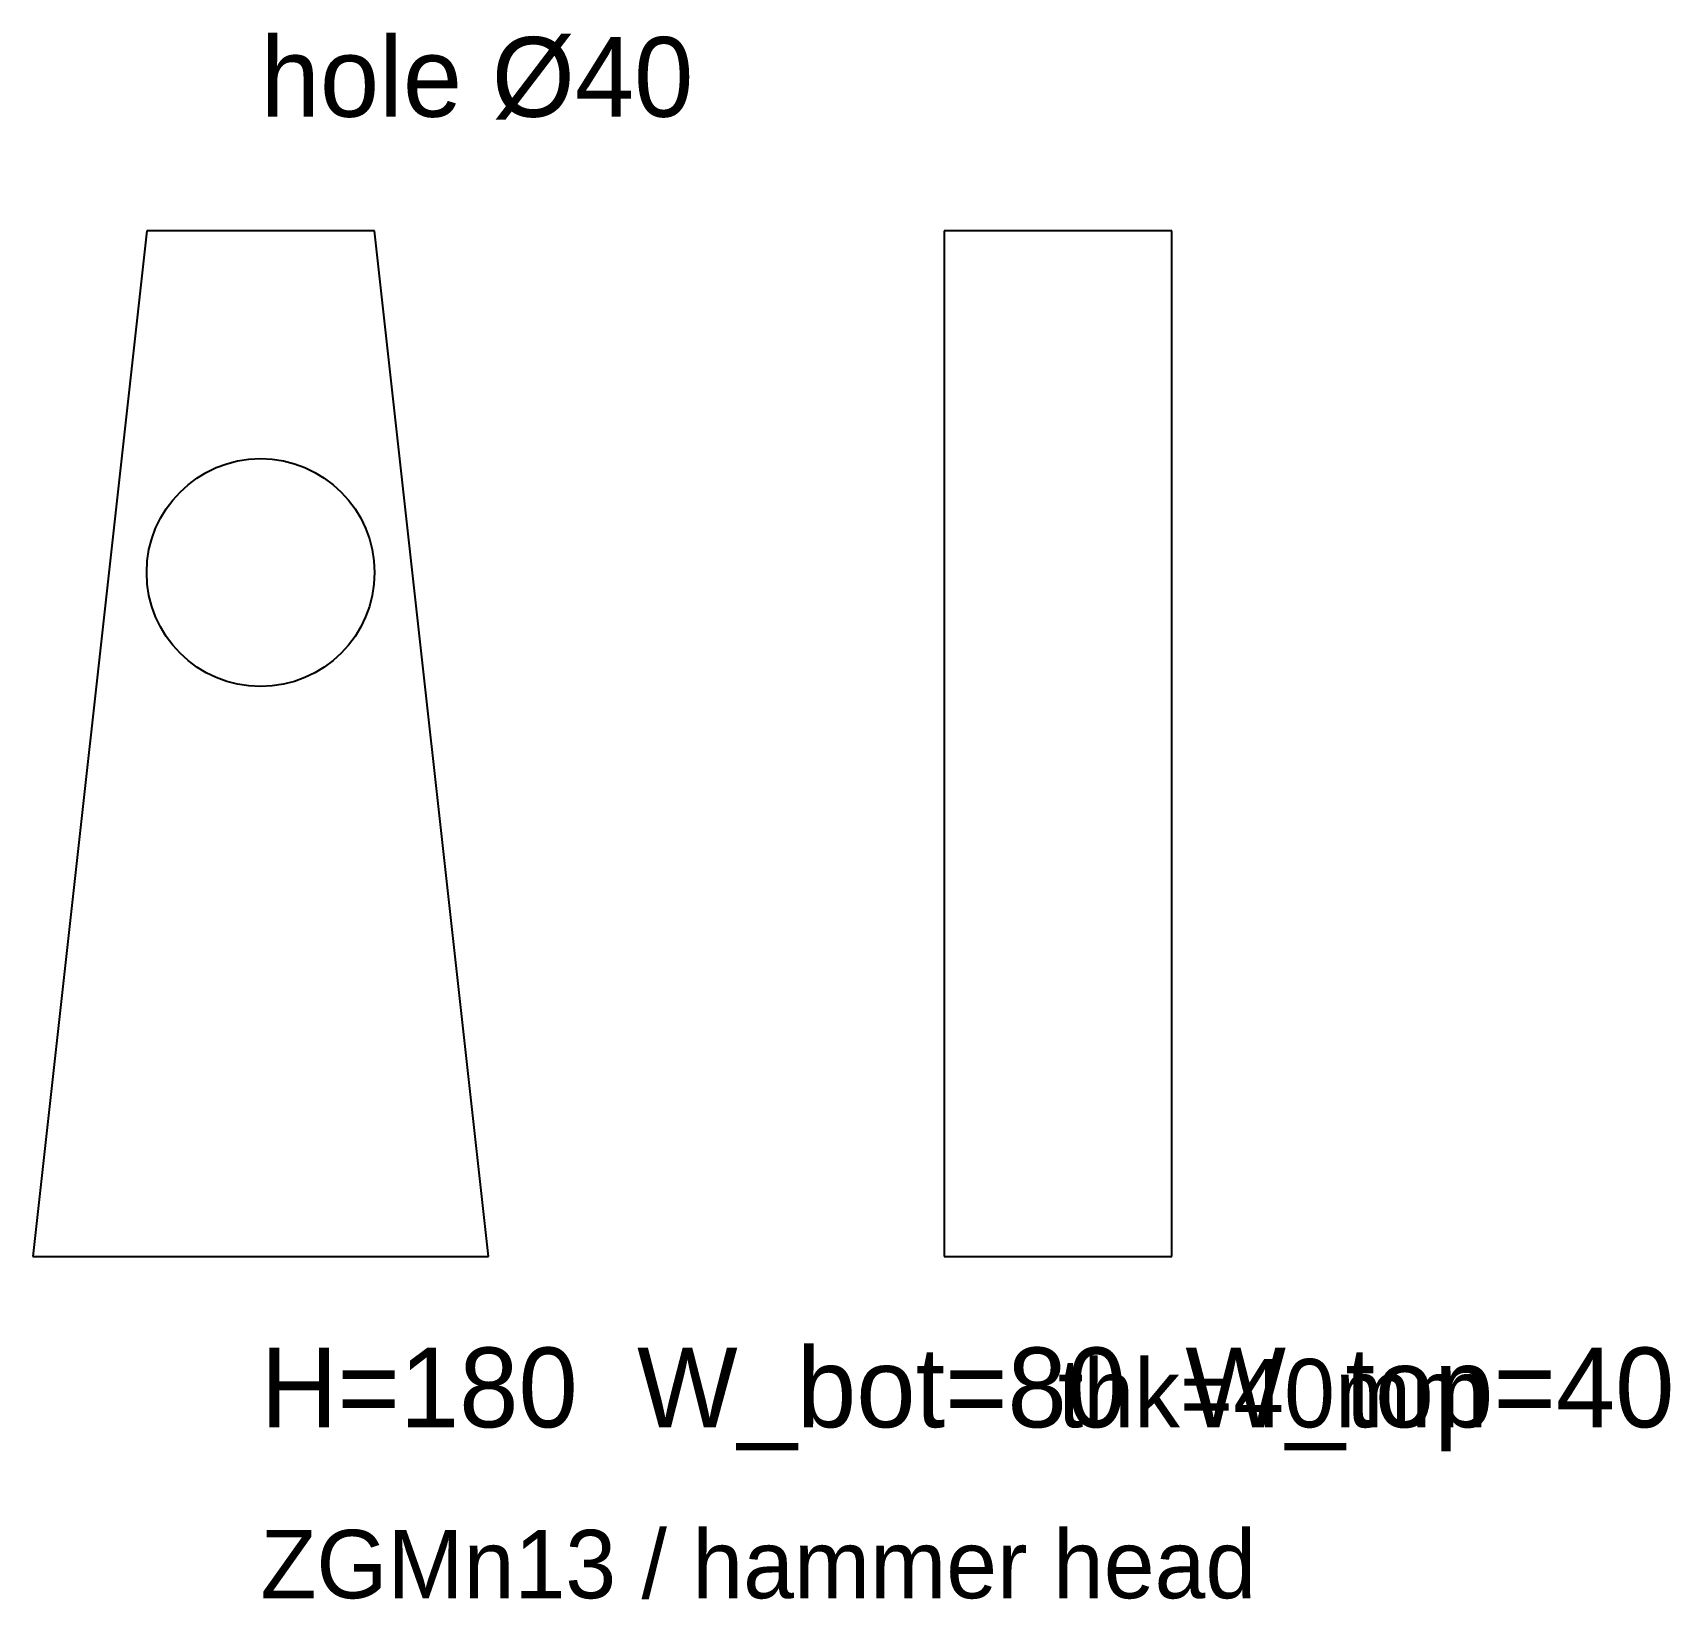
# Model space of a CAD drawing. Header units: millimetres. Extents: x -40 to 247, y -60 to 215.
import ezdxf

# ---------------------------------------------------------------- set-up
doc = ezdxf.new("R2010")
doc.units = ezdxf.units.MM

msp = doc.modelspace()

# ---------------------------------------------------------------- linework, layer by layer
for p, q in [((-20, 180), (-40, 0)), ((20, 180), (-20, 180)), ((40, 0), (20, 180)), ((160, 180), (120, 180)), ((120, 180), (120, 0)), ((160, 0), (160, 180)), ((-40, 0), (40, 0)), ((120, 0), (160, 0))]:
    msp.add_line(p, q)
msp.add_circle((0, 120), 20)

# ---------------------------------------------------------------- texts
at = {"layer": 'DIM'}
for s, height, p in [('hole %%c40', 14, (0, 200)), ('H=180  W_bot=80  W_top=40', 14, (0, -30)), ('thk=40mm', 12, (140, -30)), ('ZGMn13 / hammer head', 12, (0, -60))]:
    msp.add_text(s, height=height, dxfattribs=at).set_placement(p)

doc.saveas('drawing.dxf')
